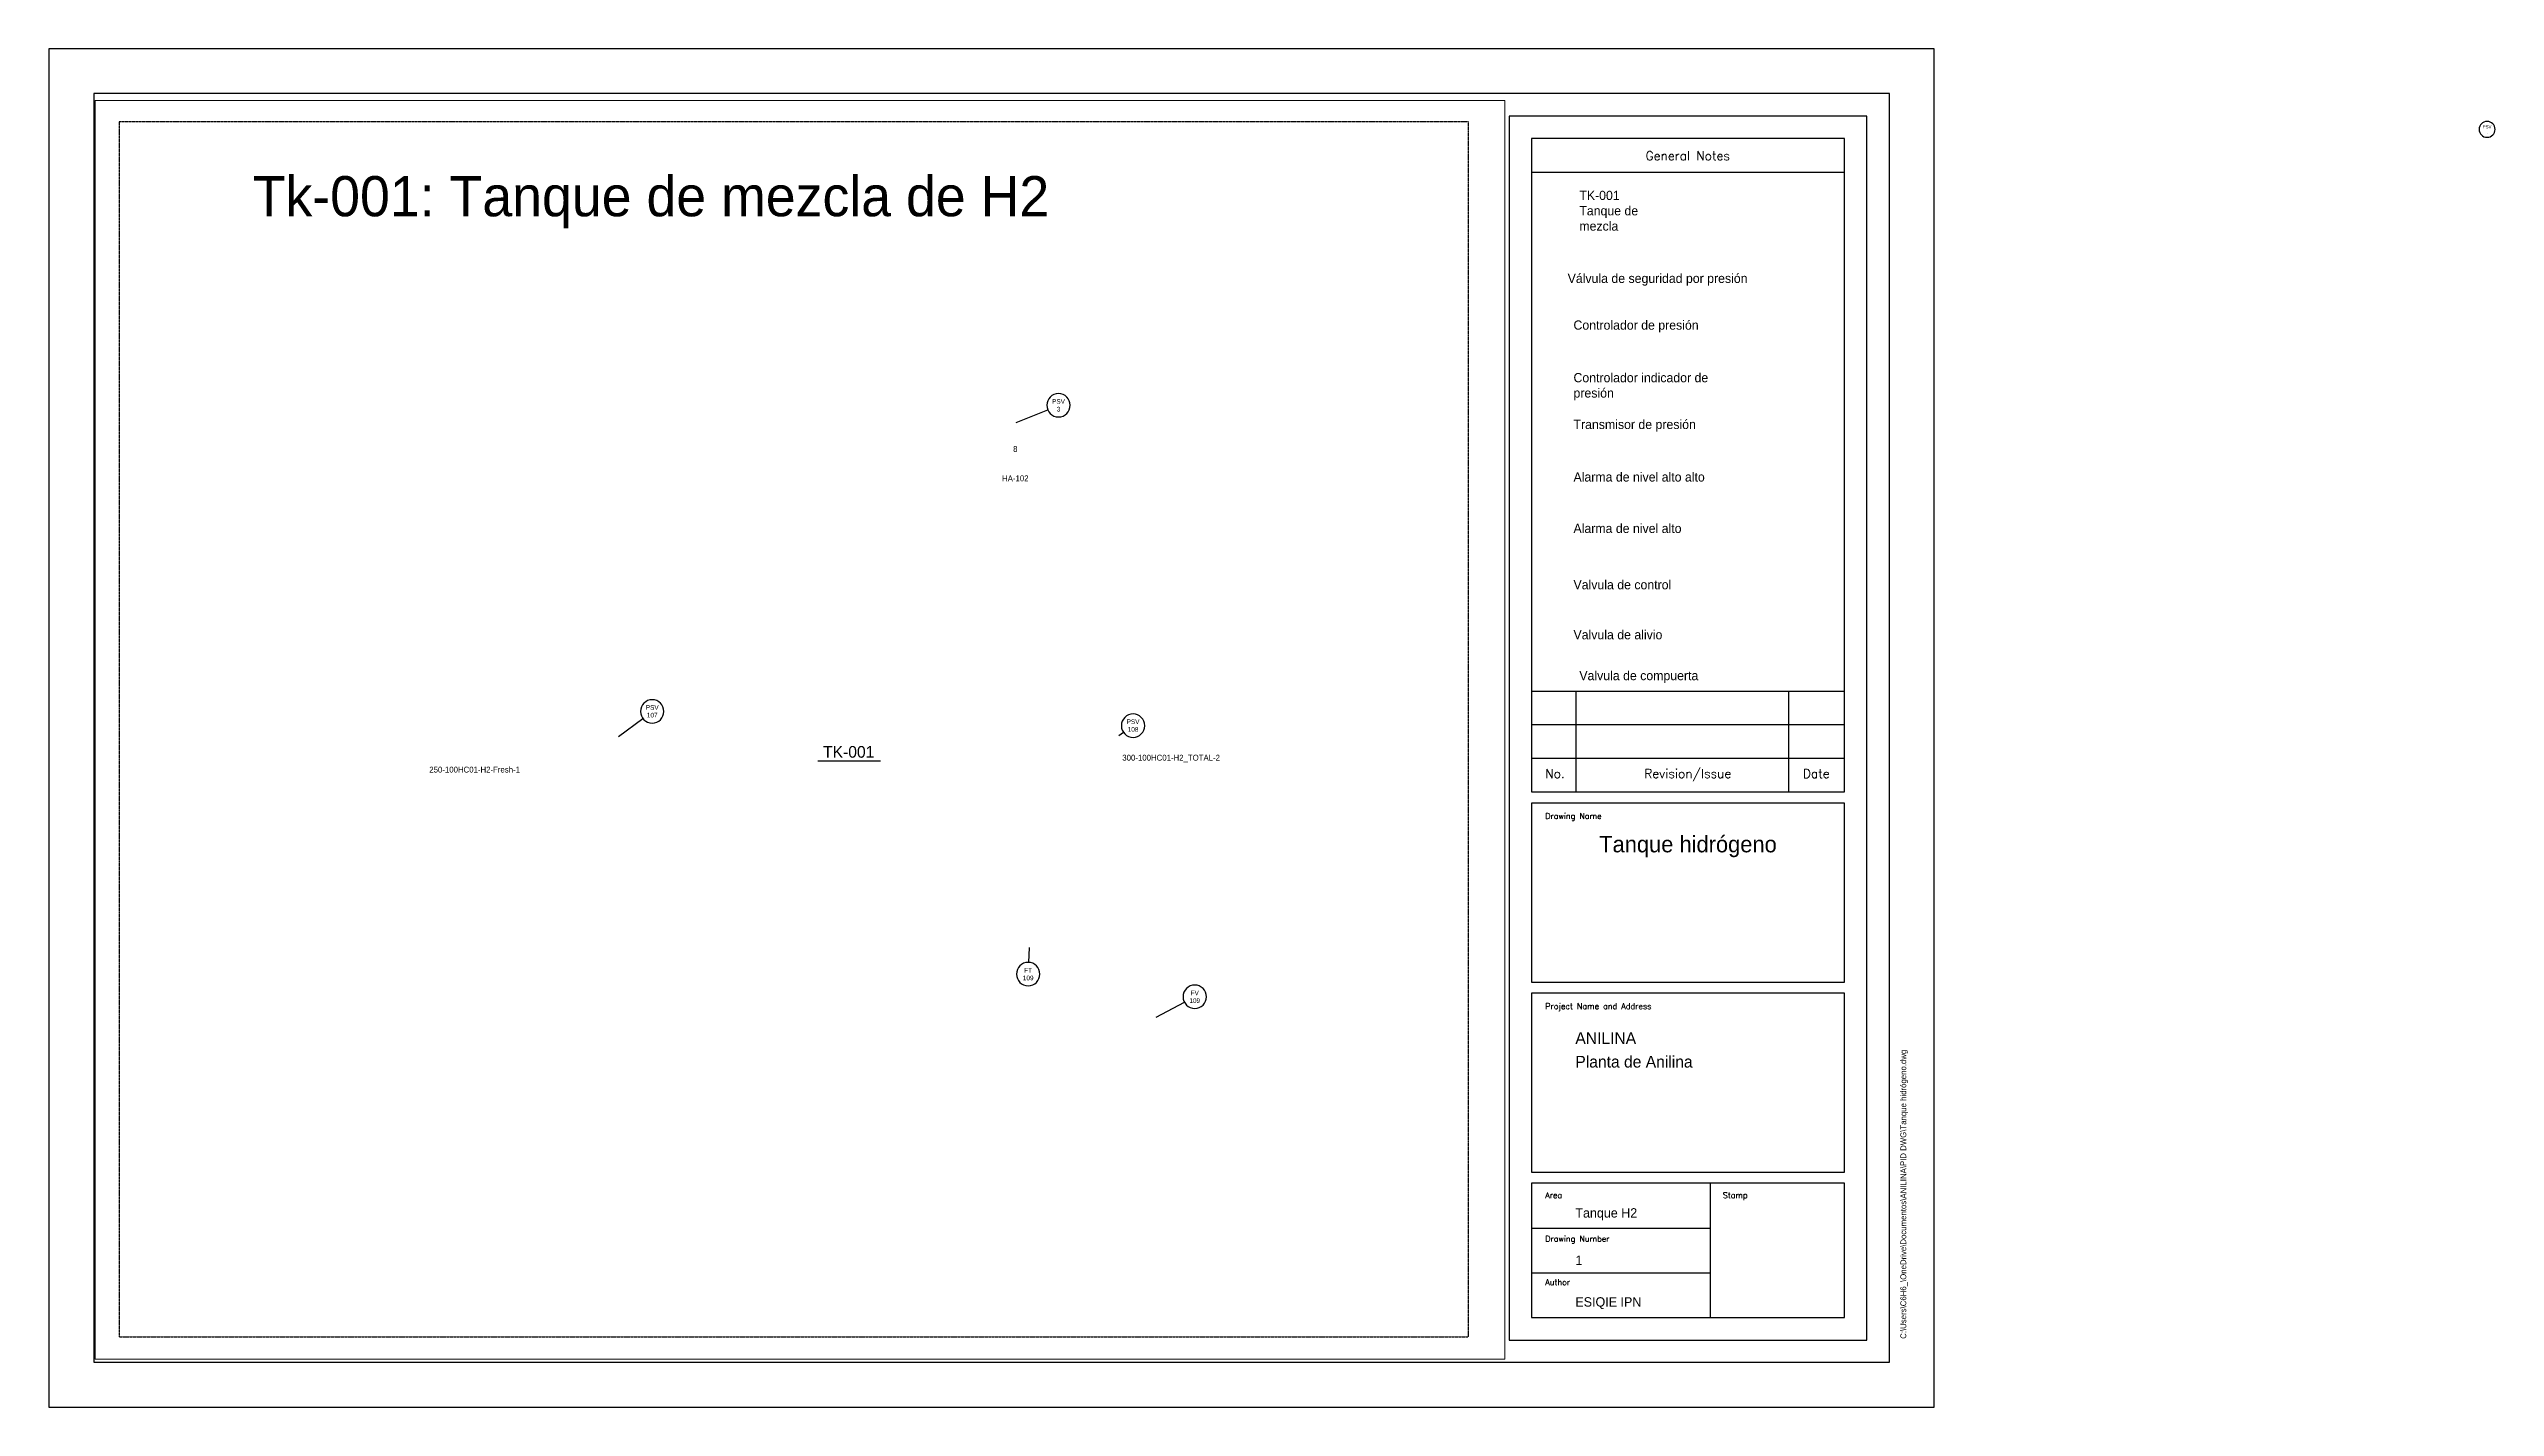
# Paper-space layout 'PID ISO A1 Title Block' of a CAD drawing. Header units: millimetres. Extents: x 0 to 1047, y 0 to 581.
# The model-space entities are those that its viewports show. They can reach past a viewport. Long polylines and large blocks are cut down to what shows.
import ezdxf
from ezdxf.enums import TextEntityAlignment as Align

# ---------------------------------------------------------------- set-up
doc = ezdxf.new("R2010")
doc.units = ezdxf.units.MM
doc.linetypes.add('HIDDEN2', pattern=[0.1875, 0.125, -0.0625])
for name, color, linetype in [('Instrument', 250, 'Continuous'), ('Text', 7, 'Continuous'), ('Title Block', 7, 'Continuous')]:
    doc.layers.add(name, color=color, linetype=linetype)
doc.layers.add('no plot', color=41, linetype='HIDDEN2', plot=False)
doc.styles.add('Roman', font='romans')
doc.dimstyles.new('ISO-25', dxfattribs={"dimtxt": 2.5, "dimasz": 2.5, "dimexe": 1.25, "dimexo": 0.625, "dimtad": 1, "dimtxsty": 'Standard', "dimcen": 2.5, "dimadec": 0, "dimazin": 0, "dimtfac": 1, "dimtmove": 0, "dimatfit": 3, "dimfxl": 1, "dimarcsym": 0})

# ---------------------------------------------------------------- blocks, each defined once
blk = doc.blocks.new('PID ISO A1 titleblock')
for p, q in [((806.8, 581.2), (0, 581.2)), ((0, 581.2), (0, 0)), ((806.8, 0), (806.8, 581.2)), ((787.7, 562.1), (19.2, 562.1)), ((19.2, 562.1), (19.2, 19.2)), ((787.7, 19.2), (787.7, 562.1)), ((778.1, 552.5), (624.9, 552.5)), ((624.9, 552.5), (624.9, 28.7)), ((778.1, 28.7), (778.1, 552.5)), ((768.5, 542.9), (634.5, 542.9)), ((634.5, 542.9), (634.5, 263.3)), ((768.5, 263.3), (768.5, 542.9)), ((634.5, 528.5), (768.5, 528.5)), ((634.5, 306.4), (768.5, 306.4)), ((653.6, 263.3), (653.6, 306.4)), ((744.6, 263.3), (744.6, 306.4)), ((634.5, 292.1), (768.5, 292.1)), ((634.5, 277.7), (768.5, 277.7)), ((634.5, 263.3), (768.5, 263.3)), ((768.5, 258.5), (634.5, 258.5)), ((634.5, 258.5), (634.5, 181.9)), ((768.5, 181.9), (768.5, 258.5)), ((634.5, 181.9), (768.5, 181.9)), ((768.5, 177.2), (634.5, 177.2)), ((634.5, 177.2), (634.5, 100.5)), ((768.5, 100.5), (768.5, 177.2)), ((634.5, 100.5), (768.5, 100.5)), ((768.5, 95.8), (634.5, 95.8)), ((634.5, 95.8), (634.5, 38.3)), ((711.1, 38.3), (711.1, 95.8)), ((768.5, 38.3), (768.5, 95.8)), ((634.5, 76.6), (711.1, 76.6)), ((634.5, 57.5), (711.1, 57.5)), ((634.5, 38.3), (768.5, 38.3)), ((624.9, 28.7), (778.1, 28.7)), ((19.2, 19.2), (787.7, 19.2)), ((0, 0), (806.8, 0))]:
    blk.add_line(p, q)
at = {"style": 'Roman'}
for s, p in [('General Notes', (701.4, 535.5)), ('No.', (644.6, 271.1)), ('Revision/Issue', (701.4, 271.1)), ('Date', (756.4, 271.1))]:
    blk.add_text(s, height=3.83, dxfattribs=at).set_placement(p, align=Align.MIDDLE_CENTER)
for s, p in [('Drawing Name', (640.4, 251.7)), ('Project Name and Address', (640.4, 170.3)), ('Area', (640.4, 89.4)), ('Stamp', (716.4, 89.4)), ('Drawing Number', (640.4, 70.8)), ('Author', (640.4, 52.2))]:
    blk.add_text(s, height=2.49, dxfattribs=at).set_placement(p)
blk = doc.blocks.new('*U8')
at = {"color": 0, "linetype": 'ByBlock', "lineweight": -3}
blk.add_line((-0.529, -0.152), (0.546, -0.152), dxfattribs=at)
at = {"color": 0, "linetype": 'ByBlock', "lineweight": -2}
blk.add_attdef('#(Equipment.Tag)', text='', height=0.2, dxfattribs=at).set_placement((0, 0), align=Align.MIDDLE)
blk = doc.blocks.new('*U22')
at = {"color": 0, "linetype": 'ByBlock', "lineweight": -2, "transparency": 33554687}
for start, end in [(0, 180), (180, 0)]:
    blk.add_arc((0, 0), 0.25, start, end, dxfattribs=at)
blk.add_wipeout([(-0.174, 0.149), (0.178, 0.151), (0.178, 0.024), (-0.174, 0.024)], dxfattribs=at)
blk.add_wipeout([(-0.136, -0.024), (0.14, -0.024), (0.14, -0.155), (-0.136, -0.155)], dxfattribs=at)
for tag, p in [('#(TargetObject.Type)', (0, 0.083)), ('#(TargetObject.LoopNumber)', (0, -0.083))]:
    blk.add_attdef(tag, text='', height=0.1, dxfattribs=at).set_placement(p, align=Align.MIDDLE_CENTER)
blk = doc.blocks.new('Pipeline Tag_block')
at = {"color": 0, "linetype": 'ByBlock', "lineweight": -2}
blk.add_attdef('#(TargetObject.Tag)', text='', height=0.1, dxfattribs=at).set_placement((0, 0), align=Align.MIDDLE_CENTER)
blk = doc.blocks.new('*U14')
at = {"color": 0, "linetype": 'ByBlock', "lineweight": -2}
for start, end in [(0, 180), (180, 0)]:
    blk.add_arc((0, 0), 0.25, start, end, dxfattribs=at)
blk.add_wipeout([(-0.174, 0.149), (0.178, 0.151), (0.178, 0.024), (-0.174, 0.024)], dxfattribs=at)
blk.add_wipeout([(-0.055, -0.024), (0.059, -0.024), (0.059, -0.155), (-0.055, -0.155)], dxfattribs=at)
for tag, p in [('#(TargetObject.Type)', (0, 0.083)), ('#(TargetObject.LoopNumber)', (0, -0.083))]:
    blk.add_attdef(tag, text='', height=0.1, dxfattribs=at).set_placement(p, align=Align.MIDDLE_CENTER)
blk = doc.blocks.new('Valve Label_block')
at = {"color": 0, "linetype": 'ByBlock', "lineweight": -2}
blk.add_attdef('#(TargetObject.Size)', text='', height=0.1, dxfattribs=at).set_placement((0, 0.1875), align=Align.BOTTOM_CENTER)
blk.add_attdef('#(TargetObject.Tag)', text='', height=0.1, dxfattribs=at).set_placement((0, -0.1875), align=Align.TOP_CENTER)
blk = doc.blocks.new('*U20')
at = {"color": 0, "linetype": 'ByBlock', "lineweight": -2, "transparency": 33554687}
for start, end in [(0, 180), (180, 0)]:
    blk.add_arc((0, 0), 0.25, start, end, dxfattribs=at)
blk.add_wipeout([(-0.102, 0.149), (0.107, 0.151), (0.107, 0.024), (-0.102, 0.024)], dxfattribs=at)
blk.add_wipeout([(-0.136, -0.024), (0.14, -0.024), (0.14, -0.155), (-0.136, -0.155)], dxfattribs=at)
for tag, p in [('#(TargetObject.Type)', (0, 0.083)), ('#(TargetObject.LoopNumber)', (0, -0.083))]:
    blk.add_attdef(tag, text='', height=0.1, dxfattribs=at).set_placement(p, align=Align.MIDDLE_CENTER)
blk = doc.blocks.new('*U21')
at = {"color": 0, "linetype": 'ByBlock', "lineweight": -2, "transparency": 33554687}
for start, end in [(0, 180), (180, 0)]:
    blk.add_arc((0, 0), 0.25, start, end, dxfattribs=at)
blk.add_wipeout([(-0.12, 0.149), (0.125, 0.151), (0.125, 0.024), (-0.12, 0.024)], dxfattribs=at)
blk.add_wipeout([(-0.136, -0.024), (0.14, -0.024), (0.14, -0.155), (-0.136, -0.155)], dxfattribs=at)
for tag, p in [('#(TargetObject.Type)', (0, 0.083)), ('#(TargetObject.LoopNumber)', (0, -0.083))]:
    blk.add_attdef(tag, text='', height=0.1, dxfattribs=at).set_placement(p, align=Align.MIDDLE_CENTER)
blk = doc.blocks.new('*U39')
at = {"color": 0, "linetype": 'ByBlock', "lineweight": -2, "transparency": 33554687}
for start, end in [(0, 180), (180, 0)]:
    blk.add_arc((0, 0), 0.25, start, end, dxfattribs=at)
blk.add_wipeout([(-0.174, 0.149), (0.178, 0.151), (0.178, 0.024), (-0.174, 0.024)], dxfattribs=at)
blk.add_wipeout([(-0.019, -0.024), (0.023, -0.024), (0.023, -0.155), (-0.019, -0.155)], dxfattribs=at)
for tag, p in [('#(TargetObject.Type)', (0, 0.083)), ('#(TargetObject.LoopNumber)', (0, -0.083))]:
    blk.add_attdef(tag, text='', height=0.1, dxfattribs=at).set_placement(p, align=Align.MIDDLE_CENTER)

msp = doc.modelspace()

# ---------------------------------------------------------------- linework, layer by layer
at = {"layer": 'no plot'}
msp.add_lwpolyline([(0, 0), (577.5, 0), (577.5, 520), (0, 520)], close=True, dxfattribs=at)

psp = doc.layouts.new('PID ISO A1 Title Block')

# ---------------------------------------------------------------- block references
psp.add_blockref('PID ISO A1 titleblock', (0, 0))
at = {"layer": 'Instrument', "linetype": 'ByBlock'}
ref = psp.add_blockref('*U39', (1043.5, 546.8), dxfattribs=dict(at, xscale=13.6200487262211, yscale=13.6200487262211, zscale=13.6200487262211))
ref.add_attrib('#(TargetObject.Type)', 'PSV', dxfattribs={"layer": '0', "color": 0, "linetype": 'ByBlock', "lineweight": -2, "height": 1.36}).set_placement((1043.5, 547.9), align=Align.MIDDLE_CENTER)
ref.add_attrib('#(TargetObject.LoopNumber)', '.', dxfattribs={"layer": '0', "color": 0, "linetype": 'ByBlock', "lineweight": -2, "height": 1.36}).set_placement((1043.5, 545.7), align=Align.MIDDLE_CENTER)
at = {"layer": 'Text', "transparency": 33554687}
ref = psp.add_blockref('Valve Label_block', (413.6, 403.4), dxfattribs=dict(at, xscale=25, yscale=25, zscale=25))
ref.add_attrib('#(TargetObject.Size)', '8', dxfattribs={"layer": '0', "color": 0, "linetype": 'ByBlock', "lineweight": -2, "transparency": 33554687, "height": 2.5}).set_placement((413.6, 408), align=Align.BOTTOM_CENTER)
ref.add_attrib('#(TargetObject.Tag)', 'HA-102', dxfattribs={"layer": '0', "color": 0, "linetype": 'ByBlock', "lineweight": -2, "transparency": 33554687, "height": 2.5}).set_placement((413.6, 398.7), align=Align.TOP_CENTER)
at = {"layer": 'Text', "xscale": 25, "yscale": 25, "zscale": 25}
for name, p, values in [('*U8', (342.3, 280.4), {'#(Equipment.Tag)': 'TK-001'}), ('Pipeline Tag_block', (182.2, 272.8), {'#(TargetObject.Tag)': '250-100HC01-H2-Fresh-1'}), ('Pipeline Tag_block', (480.3, 277.9), {'#(TargetObject.Tag)': '300-100HC01-H2_TOTAL-2'})]:
    psp.add_blockref(name, p, dxfattribs=at).add_auto_attribs(values)

# ---------------------------------------------------------------- texts
psp.add_text('Tk-001: Tanque de mezcla de H2', height=17.178).set_placement((87.2, 509.6))
at = {"char_height": 3.937, "attachment_point": 1}
for s, width, insert in [('TK-001\\PTanque de mezcla', 38.058, (655, 520.5)), ('Válvula de seguridad por presión', 74.91, (650, 485)), ('Controlador de presión', 68.1, (652.5, 465)), ('Controlador indicador de presión', 69.803, (652.5, 442.5)), ('Transmisor de presión', 69.803, (652.5, 422.5)), ('Alarma de nivel alto alto', 69.803, (652.5, 400)), ('Alarma de nivel alto', 69.803, (652.5, 378)), ('Valvula de control', 69.803, (652.5, 353.9)), ('Valvula de alivio', 69.803, (652.5, 332.5)), ('Valvula de compuerta', 95, (655, 315))]:
    psp.add_mtext_dynamic_manual_height_columns(s, width=width, gutter_width=19.7, heights=[22.3], dxfattribs=dict(at, insert=insert))
at = {"insert": (792.4, 29.2), "char_height": 2.5, "attachment_point": 1, "rotation": 90}
psp.add_mtext('C:\\\\Users\\\\C6H6_\\\\OneDrive\\\\Documentos\\\\ANILINA\\\\PID DWG\\\\Tanque hidrógeno.dwg', dxfattribs=at)
at = {"layer": 'Title Block'}
for s, insert, char_height, attachment_point in [('Tanque hidrógeno', (701.5, 244.4), 7, 2), ('ANILINA', (653.3, 160.4), 5, 1), ('Planta de Anilina', (653.3, 150.3), 5, 1), ('Tanque H2', (653.3, 85.1), 4, 1), ('1', (653.3, 64.8), 4, 1), ('ESIQIE IPN', (653.3, 47), 4, 1)]:
    psp.add_mtext(s, dxfattribs=dict(at, insert=insert, char_height=char_height, attachment_point=attachment_point))

# ---------------------------------------------------------------- viewports
at = {"layer": '0', "color": 5}
psp.add_viewport(center=(321.4, 289.8), size=(603.3, 538.653), view_center_point=(291.4, 259.8), view_height=538.653, dxfattribs=at)

# ---------------------------------------------------------------- next in the draw order: block references
at = {"layer": 'Instrument', "linetype": 'ByBlock', "xscale": 20, "yscale": 20, "zscale": 20}
psp.add_blockref('*U14', (432.1, 428.7), dxfattribs=at).add_auto_attribs({'#(TargetObject.Type)': 'PSV', '#(TargetObject.LoopNumber)': '3'})
at = {"layer": 'Instrument', "linetype": 'ByBlock'}
ref = psp.add_blockref('*U22', (258.2, 297.7), dxfattribs=dict(at, xscale=20, yscale=20, zscale=20))
ref.add_attrib('#(TargetObject.Type)', 'PSV', dxfattribs={"layer": '0', "color": 0, "linetype": 'ByBlock', "lineweight": -2, "height": 2}).set_placement((258.2, 299.4), align=Align.MIDDLE_CENTER)
ref.add_attrib('#(TargetObject.LoopNumber)', '107', dxfattribs={"layer": '0', "color": 0, "linetype": 'ByBlock', "lineweight": -2, "height": 2}).set_placement((258.2, 296.1), align=Align.MIDDLE_CENTER)
ref = psp.add_blockref('*U22', (464, 291.6), dxfattribs=dict(at, xscale=20, yscale=20, zscale=20))
ref.add_attrib('#(TargetObject.Type)', 'PSV', dxfattribs={"layer": '0', "color": 0, "linetype": 'ByBlock', "lineweight": -2, "height": 2}).set_placement((464, 293.3), align=Align.MIDDLE_CENTER)
ref.add_attrib('#(TargetObject.LoopNumber)', '108', dxfattribs={"layer": '0', "color": 0, "linetype": 'ByBlock', "lineweight": -2, "height": 2}).set_placement((464, 290), align=Align.MIDDLE_CENTER)
at = {"layer": 'Instrument', "linetype": 'ByBlock', "transparency": 33554687, "xscale": 20, "yscale": 20, "zscale": 20}
for name, p, values in [('*U20', (419.1, 185.3), {'#(TargetObject.Type)': 'FT', '#(TargetObject.LoopNumber)': '109'}), ('*U21', (490.4, 175.6), {'#(TargetObject.Type)': 'FV', '#(TargetObject.LoopNumber)': '109'})]:
    psp.add_blockref(name, p, dxfattribs=at).add_auto_attribs(values)

# ---------------------------------------------------------------- next in the draw order: leaders
at = {"layer": 'Instrument', "linetype": 'ByBlock', "has_arrowhead": 0}
for points in [[(413.9, 421.3), (427.5, 426.8)], [(243.8, 286.9), (254.2, 294.7)], [(457.9, 287.4), (459.9, 288.8)]]:
    psp.add_leader(points, dimstyle='ISO-25', dxfattribs=at)
at = {"layer": 'Instrument', "color": 6, "linetype": 'ByBlock', "transparency": 33554687, "has_arrowhead": 0}
psp.add_leader([(419.5, 196.7), (419.3, 190.3)], dimstyle='ISO-25', dxfattribs=at)
at = {"layer": 'Instrument', "linetype": 'ByBlock', "transparency": 33554687, "has_arrowhead": 0}
psp.add_leader([(473.9, 166.9), (486, 173.3)], dimstyle='ISO-25', dxfattribs=at)

doc.saveas('drawing.dxf')
